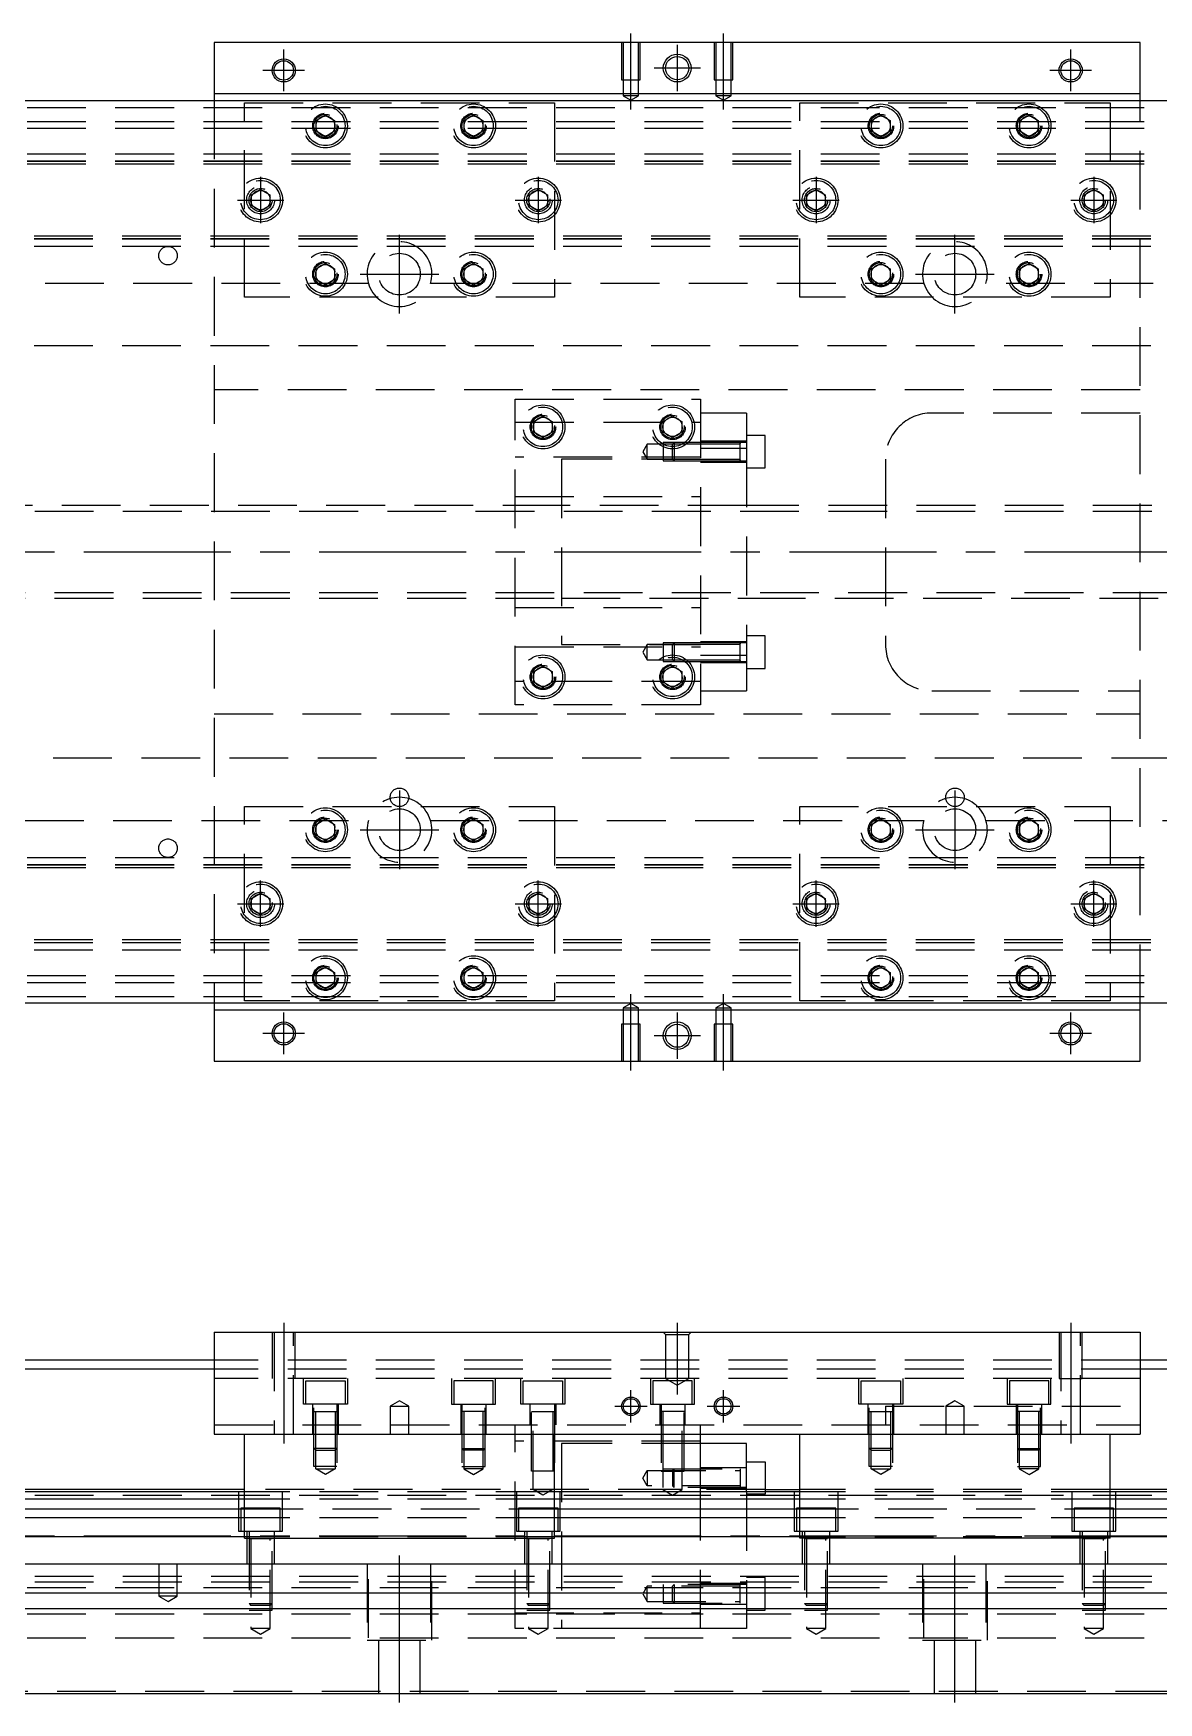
# Model space of a CAD drawing. Extents: x -15 to 942, y -283 to 112.
# Drawn here: x 227.9 to 471, y -248.6 to 112 of the extents above; entities that cross this region are included whole.
import ezdxf

# ---------------------------------------------------------------- set-up
doc = ezdxf.new("R2010")
doc.units = 0
doc.linetypes.add('CENTER', pattern=[50.8, 31.75, -6.35, 6.35, -6.35])
doc.linetypes.add('DASHED', pattern=[19.05, 12.7, -6.35])
doc.layers.get('0').update_dxf_attribs({"linetype": 'CONTINUOUS'})
doc.layers.add('CENTER', color=1, linetype='CENTER')

msp = doc.modelspace()

# ---------------------------------------------------------------- linework, layer by layer
at = {"color": 7, "linetype": 'CONTINUOUS'}
for p, q in [((467, 110), (267, 110)), ((267, 110), (267, 99)), ((467, 99), (467, 110)), ((3, 97.5), (731, 97.5)), ((267, 99), (467, 99)), ((267, 99), (267, 97.5)), ((467, 97.5), (467, 99)), ((731, -97.5), (3, -97.5)), ((267, -97.5), (267, -99)), ((467, -99), (267, -99)), ((267, -99), (267, -110)), ((467, -99), (467, -97.5)), ((467, -110), (467, -99)), ((267, -110), (467, -110)), ((267, -168.55), (267, -190.55)), ((267, -168.55), (467, -168.55)), ((467, -168.55), (467, -190.55)), ((267, -174.55), (3, -174.55)), ((267, -176.55), (11, -176.55)), ((731, -174.55), (467, -174.55)), ((723, -176.55), (467, -176.55)), ((267, -190.55), (467, -190.55)), ((273.5, -213.05), (273.5, -190.55)), ((340.5, -213.05), (340.5, -190.55)), ((372, -203.05), (372, -190.55)), ((393.5, -213.05), (393.5, -190.55)), ((460.5, -213.05), (460.5, -190.55)), ((382, -192.55), (372, -192.55)), ((372, -203.05), (372, -192.55)), ((382, -203.05), (382, -192.55)), ((382, -196.55), (386, -196.55)), ((386, -196.55), (386, -203.05)), ((273.5, -203.05), (17, -203.05)), ((273.5, -204.589608), (17, -204.589608)), ((273.5, -202.55), (45, -202.55)), ((393.5, -203.05), (340.5, -203.05)), ((393.5, -204.589608), (340.5, -204.589608)), ((386, -202.55), (393.5, -202.55)), ((660, -202.55), (460.5, -202.55)), ((717, -203.05), (460.5, -203.05)), ((717, -204.589608), (460.5, -204.589608)), ((17, -206.710392), (273.5, -206.710392)), ((273.5, -208.620532), (17, -208.620532)), ((340.5, -206.710392), (393.5, -206.710392)), ((393.5, -208.620532), (340.5, -208.620532)), ((460.5, -206.710392), (717, -206.710392)), ((717, -208.620532), (460.5, -208.620532)), ((273.5, -212.731934), (17, -212.731934)), ((273.5, -213.05), (340.5, -213.05)), ((393.5, -212.731934), (340.5, -212.731934)), ((460.5, -213.05), (393.5, -213.05)), ((717, -212.731934), (460.5, -212.731934)), ((17, -218.55), (717, -218.55)), ((17, -224.85), (717, -224.85)), ((17, -228.25), (717, -228.25)), ((17, -246.55), (717, -246.55))]:
    msp.add_line(p, q, dxfattribs=at)
at = {"color": 3, "linetype": 'DASHED'}
for p, q in [((355.000006, 110), (355.000006, 102)), ((355.35, 110), (355.35, 102)), ((358.65, 102), (358.65, 110)), ((358.999994, 102), (358.999994, 110)), ((375.000006, 110), (375.000006, 102)), ((375.35, 110), (375.35, 102)), ((378.65, 102), (378.65, 110)), ((378.999994, 102), (378.999994, 110)), ((355.000006, 102), (358.999994, 102)), ((355.35, 102), (355.35, 98.5)), ((358.65, 98.5), (358.65, 102)), ((375.000006, 102), (378.999994, 102)), ((375.35, 102), (375.35, 98.5)), ((378.65, 98.5), (378.65, 102)), ((267, 97.5), (267, -97.5)), ((358.65, 98.5), (355.35, 98.5)), ((355.35, 98.5), (357, 97.547372)), ((357, 97.547372), (358.65, 98.5)), ((378.65, 98.5), (375.35, 98.5)), ((375.35, 98.5), (377, 97.547372)), ((377, 97.547372), (378.65, 98.5)), ((467, -97.5), (467, 97.5)), ((17, 96), (717, 96)), ((273.5, 97), (340.5, 97)), ((273.5, 55), (273.5, 97)), ((289, 93.1547), (291, 94.309402)), ((291, 94.309402), (293, 93.1547)), ((321, 93.1547), (323, 94.309402)), ((323, 94.309402), (325, 93.1547)), ((340.5, 97), (340.5, 55)), ((393.5, 97), (460.5, 97)), ((393.5, 55), (393.5, 97)), ((409, 93.1547), (411, 94.309402)), ((411, 94.309402), (413, 93.1547)), ((441, 93.1547), (443, 94.309402)), ((443, 94.309402), (445, 93.1547)), ((460.5, 97), (460.5, 55)), ((17, 93), (717, 93)), ((17, 91.5), (717, 91.5)), ((289, 90.8453), (289, 93.1547)), ((291, 89.690598), (289, 90.8453)), ((293, 90.8453), (291, 89.690598)), ((293, 93.1547), (293, 90.8453)), ((293.483582, 92.286038), (293.5, 92)), ((321, 90.8453), (321, 93.1547)), ((323, 89.690598), (321, 90.8453)), ((325, 90.8453), (323, 89.690598)), ((325, 93.1547), (325, 90.8453)), ((325.483582, 92.286038), (325.5, 92)), ((408.5, 92), (408.518502, 92.303588)), ((409, 90.8453), (409, 93.1547)), ((411, 89.690598), (409, 90.8453)), ((413, 90.8453), (411, 89.690598)), ((413, 93.1547), (413, 90.8453)), ((440.5, 92), (440.512884, 92.253488)), ((441, 90.8453), (441, 93.1547)), ((443, 89.690598), (441, 90.8453)), ((445, 90.8453), (443, 89.690598)), ((445, 93.1547), (445, 90.8453)), ((17, 86), (717, 86)), ((17, 84.460392), (717, 84.460392)), ((17, 84.403994), (717, 84.403994)), ((17, 83.8), (717, 83.8)), ((274.5, 76), (274.534018, 76.411016)), ((275, 77.1547), (277, 78.309402)), ((275, 74.8453), (275, 77.1547)), ((277, 78.309402), (279, 77.1547)), ((279, 77.1547), (279, 74.8453)), ((335, 77.1547), (337, 78.309402)), ((335, 74.8453), (335, 77.1547)), ((337, 78.309402), (339, 77.1547)), ((339, 77.1547), (339, 74.8453)), ((339.483582, 76.286038), (339.5, 76)), ((394.5, 76), (394.534018, 76.411016)), ((395, 77.1547), (397, 78.309402)), ((395, 74.8453), (395, 77.1547)), ((397, 78.309402), (399, 77.1547)), ((399, 77.1547), (399, 74.8453)), ((454.5, 76), (454.534018, 76.411016)), ((455, 77.1547), (457, 78.309402)), ((455, 74.8453), (455, 77.1547)), ((457, 78.309402), (459, 77.1547)), ((459, 77.1547), (459, 74.8453)), ((277, 73.690598), (275, 74.8453)), ((279, 74.8453), (277, 73.690598)), ((337, 73.690598), (335, 74.8453)), ((339, 74.8453), (337, 73.690598)), ((397, 73.690598), (395, 74.8453)), ((399, 74.8453), (397, 73.690598)), ((457, 73.690598), (455, 74.8453)), ((459, 74.8453), (457, 73.690598)), ((717, 68.2), (17, 68.2)), ((717, 67.596006), (17, 67.596006)), ((717, 67.539608), (17, 67.539608)), ((717, 66), (17, 66)), ((289, 61.1547), (291, 62.309402)), ((291, 62.309402), (293, 61.1547)), ((321, 61.1547), (323, 62.309402)), ((323, 62.309402), (325, 61.1547)), ((409, 61.1547), (411, 62.309402)), ((411, 62.309402), (413, 61.1547)), ((441, 61.1547), (443, 62.309402)), ((443, 62.309402), (445, 61.1547)), ((300.291796, 58), (73.708204, 58)), ((289, 58.8453), (289, 61.1547)), ((291, 57.690598), (289, 58.8453)), ((293, 58.8453), (291, 57.690598)), ((293, 61.1547), (293, 58.8453)), ((293.483582, 60.286038), (293.5, 60)), ((420.291796, 58), (313.708204, 58)), ((321, 58.8453), (321, 61.1547)), ((323, 57.690598), (321, 58.8453)), ((325, 58.8453), (323, 57.690598)), ((325, 61.1547), (325, 58.8453)), ((325.483582, 60.286038), (325.5, 60)), ((409, 58.8453), (409, 61.1547)), ((411, 57.690598), (409, 58.8453)), ((413, 58.8453), (411, 57.690598)), ((413, 61.1547), (413, 58.8453)), ((413.483582, 60.286038), (413.5, 60)), ((660.291796, 58), (433.708204, 58)), ((440.5, 60), (440.512884, 60.253488)), ((441, 58.8453), (441, 61.1547)), ((443, 57.690598), (441, 58.8453)), ((445, 58.8453), (443, 57.690598)), ((445, 61.1547), (445, 58.8453)), ((340.5, 55), (273.5, 55)), ((460.5, 55), (393.5, 55)), ((717, 44.5), (22.640312, 44.5)), ((467, 35), (267, 35)), ((332, 33), (372, 33)), ((332, -33), (332, 33)), ((372, 33), (372, -33)), ((336, 28.1547), (338, 29.309402)), ((338, 29.309402), (340, 28.1547)), ((364, 28.1547), (366, 29.309402)), ((366, 29.309402), (368, 28.1547)), ((382, 30), (372, 30)), ((382, 30), (382, 22.36068)), ((467, 30), (422, 30)), ((332, 28), (372, 28)), ((336, 25.8453), (336, 28.1547)), ((338, 24.690598), (336, 25.8453)), ((340, 25.8453), (338, 24.690598)), ((340, 28.1547), (340, 25.8453)), ((340.483582, 27.286038), (340.5, 27)), ((364, 25.8453), (364, 28.1547)), ((366, 24.690598), (364, 25.8453)), ((368, 25.8453), (366, 24.690598)), ((368, 28.1547), (368, 25.8453)), ((368.483582, 27.286038), (368.5, 27)), ((360.5, 23.300636), (359.547372, 21.650636)), ((359.547372, 21.650636), (360.5, 20.000636)), ((360.5, 20.000636), (360.5, 23.300636)), ((364, 23.300636), (360.5, 23.300636)), ((364, 23.65063), (364, 19.65064)), ((366.35, 23.65063), (364, 23.65063)), ((366, 23.300636), (364, 23.300636)), ((366.35, 23.650636), (366, 23.300636)), ((366, 20.000636), (366, 23.300636)), ((372, 23.300636), (366, 23.300636)), ((372, 23.300636), (366, 23.300636)), ((366.35, 23.650636), (366.35, 19.650636)), ((372, 23.650632), (366.35, 23.650636)), ((372, 23.65063), (366.35, 23.65063)), ((382, 23.900636), (372, 23.900636)), ((380.605, 23.650636), (372, 23.650632)), ((380.6, 23.300636), (372, 23.300636)), ((382, 22.36068), (372, 22.36068)), ((382, 23.650636), (380.595, 23.650636)), ((380.6, 19.65063), (380.6, 23.65064)), ((380.6, 23.300636), (380.6, 23.65064)), ((380.6, 23.434174), (380.6, 23.650636)), ((380.6, 23.650636), (380.6, 23.433968)), ((386, 25.150636), (382, 25.150636)), ((382, 22.36068), (382, -22.36068)), ((386, 18.150636), (386, 25.150636)), ((372, 20.5), (332, 20.5)), ((342, 20), (342, -20)), ((372, 20), (342, 20)), ((360.5, 20.000636), (364, 20.000636)), ((364, 20.000636), (366, 20.000636)), ((364, 19.65064), (366.35, 19.65064)), ((366, 20.000636), (372, 20.000636)), ((366, 20.000636), (366.35, 19.650636)), ((366, 20.000636), (372, 20.000636)), ((366.35, 19.65064), (372, 19.65064)), ((366.35, 19.650636), (372, 19.650638)), ((372, 20.000636), (380.6, 20.000636)), ((372, 19.650638), (380.605, 19.650636)), ((372, 19.400636), (382, 19.400636)), ((380.595, 19.650636), (382, 19.650636)), ((380.6, 19.65063), (380.6, 20.000636)), ((380.6, 19.867344), (380.6, 19.650636)), ((380.6, 19.650636), (380.6, 19.867096)), ((382, 18.150636), (386, 18.150636)), ((412, 20), (412, -20)), ((332, 12), (372, 12)), ((342, 10), (42, 10)), ((660, 8.75), (42, 8.75)), ((382, 10), (342, 10)), ((382, 10), (342, 10)), ((382, 9.999994), (342, 9.999994)), ((660.005, 10), (382, 10)), ((42, -8.75), (660, -8.75)), ((42, -10), (342, -10)), ((342, -9.999994), (382, -9.999994)), ((342, -10), (382, -10)), ((342, -10), (382, -10)), ((382, -10), (660.005, -10)), ((332, -12), (372, -12)), ((332, -20.5), (372, -20.5)), ((342, -20), (372, -20)), ((360.5, -20.000636), (359.547372, -21.650636)), ((360.5, -23.300636), (360.5, -20.000636)), ((364, -20.000636), (360.5, -20.000636)), ((364, -19.65064), (364, -23.65063)), ((366.35, -19.65064), (364, -19.65064)), ((366, -20.000636), (364, -20.000636)), ((366.35, -19.650636), (366, -20.000636)), ((366, -23.300636), (366, -20.000636)), ((372, -20.000636), (366, -20.000636)), ((372, -20.000636), (366, -20.000636)), ((366.35, -19.650636), (366.35, -23.650636)), ((372, -19.650638), (366.35, -19.650636)), ((372, -19.65064), (366.35, -19.65064)), ((382, -19.400636), (372, -19.400636)), ((380.605, -19.650636), (372, -19.650638)), ((380.6, -20.000636), (372, -20.000636)), ((382, -19.650636), (380.595, -19.650636)), ((380.6, -23.65064), (380.6, -19.65063)), ((380.6, -20.000636), (380.6, -19.65063)), ((380.6, -19.867096), (380.6, -19.650636)), ((380.6, -19.650636), (380.6, -19.867302)), ((386, -18.150636), (382, -18.150636)), ((386, -25.150636), (386, -18.150636)), ((336, -25.8453), (338, -24.690598)), ((338, -24.690598), (340, -25.8453)), ((359.547372, -21.650636), (360.5, -23.300636)), ((360.5, -23.300636), (364, -23.300636)), ((364, -23.300636), (366, -23.300636)), ((364, -23.65063), (366.35, -23.65063)), ((364, -25.8453), (366, -24.690598)), ((366, -23.300636), (372, -23.300636)), ((366, -23.300636), (366.35, -23.650636)), ((366, -23.300636), (372, -23.300636)), ((366, -24.690598), (368, -25.8453)), ((366.35, -23.65063), (372, -23.65063)), ((366.35, -23.650636), (372, -23.650632)), ((382, -22.36068), (372, -22.36068)), ((372, -23.300636), (380.6, -23.300636)), ((372, -23.650632), (380.605, -23.650636)), ((372, -23.900636), (382, -23.900636)), ((380.595, -23.650636), (382, -23.650636)), ((380.6, -23.65064), (380.6, -23.300636)), ((380.6, -23.433926), (380.6, -23.650636)), ((380.6, -23.650636), (380.6, -23.434174)), ((382, -22.36068), (382, -30)), ((382, -25.150636), (386, -25.150636)), ((372, -28), (332, -28)), ((335.5, -27), (335.518502, -26.696412)), ((336, -28.1547), (336, -25.8453)), ((338, -29.309402), (336, -28.1547)), ((340, -28.1547), (338, -29.309402)), ((340, -25.8453), (340, -28.1547)), ((364, -28.1547), (364, -25.8453)), ((366, -29.309402), (364, -28.1547)), ((368, -28.1547), (366, -29.309402)), ((368, -25.8453), (368, -28.1547)), ((368.483582, -26.713962), (368.5, -27)), ((372, -30), (382, -30)), ((422, -30), (467, -30)), ((267, -35), (467, -35)), ((372, -33), (332, -33)), ((22.640312, -44.5), (717, -44.5)), ((273.5, -55), (340.5, -55)), ((273.5, -97), (273.5, -55)), ((340.5, -55), (340.5, -97)), ((393.5, -97), (393.5, -55)), ((393.5, -55), (460.5, -55)), ((460.5, -55), (460.5, -97)), ((73.708204, -58), (300.291796, -58)), ((288.5, -60), (288.512884, -59.746512)), ((289, -58.8453), (291, -57.690598)), ((289, -61.1547), (289, -58.8453)), ((291, -62.309402), (289, -61.1547)), ((291, -57.690598), (293, -58.8453)), ((293, -61.1547), (291, -62.309402)), ((293, -58.8453), (293, -61.1547)), ((313.708204, -58), (420.291796, -58)), ((321, -58.8453), (323, -57.690598)), ((321, -61.1547), (321, -58.8453)), ((323, -62.309402), (321, -61.1547)), ((323, -57.690598), (325, -58.8453)), ((325, -61.1547), (323, -62.309402)), ((325, -58.8453), (325, -61.1547)), ((325.483582, -59.713962), (325.5, -60)), ((409, -58.8453), (411, -57.690598)), ((409, -61.1547), (409, -58.8453)), ((411, -62.309402), (409, -61.1547)), ((411, -57.690598), (413, -58.8453)), ((413, -61.1547), (411, -62.309402)), ((413, -58.8453), (413, -61.1547)), ((413.483582, -59.713962), (413.5, -60)), ((433.708204, -58), (660.291796, -58)), ((441, -58.8453), (443, -57.690598)), ((441, -61.1547), (441, -58.8453)), ((443, -62.309402), (441, -61.1547)), ((443, -57.690598), (445, -58.8453)), ((445, -61.1547), (443, -62.309402)), ((445, -58.8453), (445, -61.1547)), ((445.483582, -59.713962), (445.5, -60)), ((17, -66), (717, -66)), ((17, -67.539608), (717, -67.539608)), ((17, -67.596006), (717, -67.596006)), ((17, -68.2), (717, -68.2)), ((275, -74.8453), (277, -73.690598)), ((275, -77.1547), (275, -74.8453)), ((277, -73.690598), (279, -74.8453)), ((279, -74.8453), (279, -77.1547)), ((279.483582, -75.713962), (279.5, -76)), ((334.5, -76), (334.534018, -75.588984)), ((335, -74.8453), (337, -73.690598)), ((335, -77.1547), (335, -74.8453)), ((337, -73.690598), (339, -74.8453)), ((339, -74.8453), (339, -77.1547)), ((394.5, -76), (394.534018, -75.588984)), ((395, -74.8453), (397, -73.690598)), ((395, -77.1547), (395, -74.8453)), ((397, -73.690598), (399, -74.8453)), ((399, -74.8453), (399, -77.1547)), ((455, -74.8453), (457, -73.690598)), ((455, -77.1547), (455, -74.8453)), ((457, -73.690598), (459, -74.8453)), ((459, -74.8453), (459, -77.1547)), ((459.483582, -75.713962), (459.5, -76)), ((277, -78.309402), (275, -77.1547)), ((279, -77.1547), (277, -78.309402)), ((337, -78.309402), (335, -77.1547)), ((339, -77.1547), (337, -78.309402)), ((397, -78.309402), (395, -77.1547)), ((399, -77.1547), (397, -78.309402)), ((457, -78.309402), (455, -77.1547)), ((459, -77.1547), (457, -78.309402)), ((717, -83.8), (17, -83.8)), ((717, -84.403994), (17, -84.403994)), ((717, -84.460392), (17, -84.460392)), ((717, -86), (17, -86)), ((289, -90.8453), (291, -89.690598)), ((291, -89.690598), (293, -90.8453)), ((321, -90.8453), (323, -89.690598)), ((323, -89.690598), (325, -90.8453)), ((409, -90.8453), (411, -89.690598)), ((411, -89.690598), (413, -90.8453)), ((441, -90.8453), (443, -89.690598)), ((443, -89.690598), (445, -90.8453)), ((17, -91.5), (717, -91.5)), ((17, -93), (717, -93)), ((288.5, -92), (288.512884, -91.746512)), ((289, -93.1547), (289, -90.8453)), ((291, -94.309402), (289, -93.1547)), ((293, -93.1547), (291, -94.309402)), ((293, -90.8453), (293, -93.1547)), ((321, -93.1547), (321, -90.8453)), ((323, -94.309402), (321, -93.1547)), ((325, -93.1547), (323, -94.309402)), ((325, -90.8453), (325, -93.1547)), ((325.483582, -91.713962), (325.5, -92)), ((409, -93.1547), (409, -90.8453)), ((411, -94.309402), (409, -93.1547)), ((413, -93.1547), (411, -94.309402)), ((413, -90.8453), (413, -93.1547)), ((413.483582, -91.713962), (413.5, -92)), ((441, -93.1547), (441, -90.8453)), ((443, -94.309402), (441, -93.1547)), ((445, -93.1547), (443, -94.309402)), ((445, -90.8453), (445, -93.1547)), ((445.483582, -91.713962), (445.5, -92)), ((17, -96), (717, -96)), ((340.5, -97), (273.5, -97)), ((460.5, -97), (393.5, -97)), ((357, -97.547372), (355.35, -98.5)), ((355.35, -98.5), (358.65, -98.5)), ((355.35, -98.5), (355.35, -102)), ((358.65, -98.5), (357, -97.547372)), ((358.65, -102), (358.65, -98.5)), ((377, -97.547372), (375.35, -98.5)), ((375.35, -98.5), (378.65, -98.5)), ((375.35, -98.5), (375.35, -102)), ((378.65, -98.5), (377, -97.547372)), ((378.65, -102), (378.65, -98.5)), ((358.999994, -102), (355.000006, -102)), ((355.000006, -102), (355.000006, -110)), ((355.35, -102), (355.35, -110)), ((358.65, -110), (358.65, -102)), ((358.999994, -110), (358.999994, -102)), ((378.999994, -102), (375.000006, -102)), ((375.000006, -102), (375.000006, -110)), ((375.35, -102), (375.35, -110)), ((378.65, -110), (378.65, -102)), ((378.999994, -110), (378.999994, -102)), ((279.500006, -168.55), (279.500006, -178.55)), ((279.9, -168.55), (279.9, -190.55)), ((284.1, -190.55), (284.1, -168.55)), ((284.499994, -178.55), (284.499994, -168.55)), ((364.5, -169.05), (364, -168.55)), ((364.5, -169.05), (364.5, -178.55)), ((364.5, -169.05), (369.5, -169.05)), ((369.5, -169.05), (370, -168.55)), ((369.5, -178.55), (369.5, -169.05)), ((449.500006, -168.55), (449.500006, -178.55)), ((449.9, -168.55), (449.9, -190.55)), ((454.1, -190.55), (454.1, -168.55)), ((454.499994, -178.55), (454.499994, -168.55)), ((467, -174.55), (267, -174.55)), ((467, -176.55), (267, -176.55)), ((467, -178.55), (267, -178.55)), ((286.25, -184.05), (286.25, -178.55)), ((286.75, -179.05), (295.25, -179.05)), ((286.75, -184.05), (286.75, -179.05)), ((295.25, -179.05), (295.25, -184.05)), ((295.75, -178.55), (295.75, -184.05)), ((318.25, -178.55), (318.25, -184.05)), ((327.25, -179.05), (318.75, -179.05)), ((318.75, -179.05), (318.75, -184.05)), ((327.25, -184.05), (327.25, -179.05)), ((327.75, -184.05), (327.75, -178.55)), ((333.25, -184.05), (333.25, -178.55)), ((333.75, -179.05), (342.25, -179.05)), ((333.75, -184.05), (333.75, -179.05)), ((342.25, -179.05), (342.25, -184.05)), ((342.75, -178.55), (342.75, -184.05)), ((361.25, -178.55), (361.25, -184.05)), ((370.25, -179.05), (361.75, -179.05)), ((361.75, -179.05), (361.75, -184.05)), ((369.5, -178.55), (364.5, -178.55)), ((364.5, -178.55), (367, -179.993376)), ((367, -179.993376), (369.5, -178.55)), ((370.25, -184.05), (370.25, -179.05)), ((370.75, -184.05), (370.75, -178.55)), ((406.25, -184.05), (406.25, -178.55)), ((406.75, -179.05), (415.25, -179.05)), ((406.75, -184.05), (406.75, -179.05)), ((415.25, -179.05), (415.25, -184.05)), ((415.75, -178.55), (415.75, -184.05)), ((438.25, -178.55), (438.25, -184.05)), ((447.25, -179.05), (438.75, -179.05)), ((438.75, -179.05), (438.75, -184.05)), ((447.25, -184.05), (447.25, -179.05)), ((447.75, -184.05), (447.75, -178.55)), ((449.500006, -178.55), (454.499994, -178.55)), ((307, -183.3953), (305, -184.55)), ((309, -184.55), (307, -183.3953)), ((427, -183.3953), (425, -184.55)), ((429, -184.55), (427, -183.3953)), ((295.75, -184.05), (286.25, -184.05)), ((288.25, -190.55), (288.25, -184.05)), ((288.500006, -197.55), (288.499992, -184.05)), ((288.499994, -185.65), (293.500006, -185.65)), ((288.9, -198.05), (288.9, -185.65)), ((293.1, -185.65), (293.1, -198.05)), ((293.500008, -184.05), (293.499994, -197.55)), ((293.75, -184.05), (293.75, -190.55)), ((305, -184.55), (307, -184.55)), ((305, -184.55), (305, -190.55)), ((307, -184.55), (309, -184.55)), ((309, -190.55), (309, -184.55)), ((318.25, -184.05), (327.75, -184.05)), ((320.25, -184.05), (320.25, -190.55)), ((320.499992, -184.05), (320.500006, -197.55)), ((325.500006, -185.65), (320.499994, -185.65)), ((320.9, -185.65), (320.9, -198.05)), ((325.1, -198.05), (325.1, -185.65)), ((325.499994, -197.55), (325.500008, -184.05)), ((325.75, -190.55), (325.75, -184.05)), ((342.75, -184.05), (333.25, -184.05)), ((335.25, -188.55), (335.25, -184.05)), ((335.500006, -198.55), (335.499994, -184.05)), ((335.499995, -185.65), (340.500005, -185.65)), ((335.9, -202.55), (335.9, -185.65)), ((340.1, -185.65), (340.1, -202.55)), ((340.500006, -184.05), (340.499994, -198.55)), ((340.75, -184.05), (340.75, -188.55)), ((361.25, -184.05), (370.75, -184.05)), ((363.25, -184.05), (363.25, -188.55)), ((363.499994, -184.05), (363.500006, -198.55)), ((368.500005, -185.65), (363.499995, -185.65)), ((363.9, -185.65), (363.9, -202.55)), ((368.1, -202.55), (368.1, -185.65)), ((368.499994, -198.55), (368.500006, -184.05)), ((368.75, -188.55), (368.75, -184.05)), ((415.75, -184.05), (406.25, -184.05)), ((408.25, -190.55), (408.25, -184.05)), ((408.500006, -197.55), (408.499992, -184.05)), ((408.499994, -185.65), (413.500006, -185.65)), ((408.9, -198.05), (408.9, -185.65)), ((412, -184.55), (467, -184.55)), ((412, -184.55), (412, -188.55)), ((413.1, -185.65), (413.1, -198.05)), ((413.500008, -184.05), (413.499994, -197.55)), ((413.75, -184.05), (413.75, -190.55)), ((425, -184.55), (427, -184.55)), ((425, -184.55), (425, -190.55)), ((427, -184.55), (429, -184.55)), ((429, -190.55), (429, -184.55)), ((438.25, -184.05), (447.75, -184.05)), ((440.25, -184.05), (440.25, -190.55)), ((440.499992, -184.05), (440.500006, -197.55)), ((445.500006, -185.65), (440.499994, -185.65)), ((440.9, -185.65), (440.9, -198.05)), ((445.1, -198.05), (445.1, -185.65)), ((445.499994, -197.55), (445.500008, -184.05)), ((445.75, -190.55), (445.75, -184.05)), ((267, -188.55), (467, -188.55)), ((332, -190.55), (332, -188.55)), ((332, -232.55), (332, -190.55)), ((372, -190.55), (372, -188.55)), ((293.5, -193.65), (288.5, -193.65)), ((288.9, -194.05), (288.5, -193.65)), ((288.9, -194.05), (293.1, -194.05)), ((293.5, -193.65), (293.1, -194.05)), ((320.5, -193.65), (325.5, -193.65)), ((320.5, -193.65), (320.9, -194.05)), ((325.1, -194.05), (320.9, -194.05)), ((325.1, -194.05), (325.5, -193.65)), ((372, -192.05), (332, -192.05)), ((342, -192.55), (342, -232.55)), ((372, -192.55), (342, -192.55)), ((413.5, -193.65), (408.5, -193.65)), ((408.9, -194.05), (408.5, -193.65)), ((408.9, -194.05), (413.1, -194.05)), ((413.5, -193.65), (413.1, -194.05)), ((440.5, -193.65), (445.5, -193.65)), ((440.5, -193.65), (440.9, -194.05)), ((445.1, -194.05), (440.9, -194.05)), ((445.1, -194.05), (445.5, -193.65)), ((293.499994, -197.55), (288.500006, -197.55)), ((288.9, -198.05), (293.1, -198.05)), ((291, -199.262436), (288.9, -198.05)), ((293.1, -198.05), (291, -199.262436)), ((320.500006, -197.55), (325.499994, -197.55)), ((325.1, -198.05), (320.9, -198.05)), ((320.9, -198.05), (323, -199.262436)), ((323, -199.262436), (325.1, -198.05)), ((364, -200.25), (364, -198.050006)), ((364, -198.050006), (382, -198.050006)), ((366, -198.4), (366.35, -198.05)), ((366.35, -200.25), (366.35, -198.05)), ((372, -197.8), (382, -197.8)), ((380.6, -198.049994), (380.6, -202.050006)), ((413.499994, -197.55), (408.500006, -197.55)), ((408.9, -198.05), (413.1, -198.05)), ((411, -199.262436), (408.9, -198.05)), ((413.1, -198.05), (411, -199.262436)), ((440.500006, -197.55), (445.499994, -197.55)), ((445.1, -198.05), (440.9, -198.05)), ((440.9, -198.05), (443, -199.262436)), ((443, -199.262436), (445.1, -198.05)), ((340.499994, -198.55), (335.500006, -198.55)), ((359.547372, -200.05), (360.5, -198.4)), ((360.5, -201.7), (359.547372, -200.05)), ((360.5, -198.4), (360.5, -201.7)), ((360.5, -198.4), (380.6, -198.4)), ((380.6, -201.7), (360.5, -201.7)), ((363.500006, -198.55), (368.499994, -198.55)), ((364, -202.049994), (364, -200.25)), ((366, -198.4), (366, -200.25)), ((366, -200.25), (366, -201.7)), ((366.35, -202.05), (366, -201.7)), ((366.35, -202.05), (366.35, -200.25)), ((660, -203.8), (42, -203.8)), ((272.25, -203.05), (272.25, -211.55)), ((386, -202.55), (273.5, -202.55)), ((340.5, -203.05), (273.5, -203.05)), ((340.5, -204.589608), (273.5, -204.589608)), ((281.75, -211.55), (281.75, -203.05)), ((332.25, -203.05), (332.25, -211.55)), ((335.9, -202.55), (340.1, -202.55)), ((338, -203.762436), (335.9, -202.55)), ((340.1, -202.55), (338, -203.762436)), ((341.75, -211.55), (341.75, -203.05)), ((368.1, -202.55), (363.9, -202.55)), ((363.9, -202.55), (366, -203.762436)), ((382, -202.049994), (364, -202.049994)), ((366, -203.762436), (368.1, -202.55)), ((382, -202.3), (372, -202.3)), ((372, -232.55), (372, -203.05)), ((372, -232.55), (372, -203.05)), ((382, -203.05), (382, -232.55)), ((386, -203.55), (382, -203.55)), ((386, -203.05), (386, -203.55)), ((392.25, -203.05), (392.25, -211.55)), ((460.5, -202.55), (393.5, -202.55)), ((460.5, -203.05), (393.5, -203.05)), ((460.5, -204.589608), (393.5, -204.589608)), ((401.75, -211.55), (401.75, -203.05)), ((452.25, -203.05), (452.25, -211.55)), ((461.75, -211.55), (461.75, -203.05)), ((281.25, -206.55), (272.75, -206.55)), ((272.75, -206.55), (272.75, -211.55)), ((273.5, -206.710392), (340.5, -206.710392)), ((340.5, -208.620532), (273.5, -208.620532)), ((281.25, -211.55), (281.25, -206.55)), ((341.25, -206.55), (332.75, -206.55)), ((332.75, -206.55), (332.75, -211.55)), ((341.25, -211.55), (341.25, -206.55)), ((401.25, -206.55), (392.75, -206.55)), ((392.75, -206.55), (392.75, -211.55)), ((393.5, -206.710392), (460.5, -206.710392)), ((460.5, -208.620532), (393.5, -208.620532)), ((401.25, -211.55), (401.25, -206.55)), ((461.25, -206.55), (452.75, -206.55)), ((452.75, -206.55), (452.75, -211.55)), ((461.25, -211.55), (461.25, -206.55)), ((272.25, -211.55), (281.75, -211.55)), ((274, -211.55), (274, -218.55)), ((274.500006, -211.55), (274.500006, -228.55)), ((279.499994, -228.55), (279.499994, -211.55)), ((280, -218.55), (280, -211.55)), ((332.25, -211.55), (341.75, -211.55)), ((334, -211.55), (334, -218.55)), ((334.500006, -211.55), (334.500006, -228.55)), ((339.499994, -228.55), (339.499994, -211.55)), ((340, -218.55), (340, -211.55)), ((392.25, -211.55), (401.75, -211.55)), ((394, -211.55), (394, -218.55)), ((394.500006, -211.55), (394.500006, -228.55)), ((399.499994, -228.55), (399.499994, -211.55)), ((400, -218.55), (400, -211.55)), ((452.25, -211.55), (461.75, -211.55)), ((454, -211.55), (454, -218.55)), ((454.500006, -211.55), (454.500006, -228.55)), ((459.499994, -228.55), (459.499994, -211.55)), ((460, -218.55), (460, -211.55)), ((340.5, -212.731934), (273.5, -212.731934)), ((279.500006, -213.15), (274.499994, -213.15)), ((274.9, -213.15), (274.9, -232.55)), ((279.1, -232.55), (279.1, -213.15)), ((339.500006, -213.15), (334.499994, -213.15)), ((334.9, -213.15), (334.9, -232.55)), ((339.1, -232.55), (339.1, -213.15)), ((460.5, -212.731934), (393.5, -212.731934)), ((399.500006, -213.15), (394.499994, -213.15)), ((394.9, -213.15), (394.9, -232.55)), ((399.1, -232.55), (399.1, -213.15)), ((459.500006, -213.15), (454.499994, -213.15)), ((454.9, -213.15), (454.9, -232.55)), ((459.1, -232.55), (459.1, -213.15)), ((255, -218.55), (255, -225.55)), ((259, -225.55), (259, -218.55)), ((300, -218.55), (300, -235.05)), ((300.291796, -234.55), (300.291796, -218.55)), ((313.708204, -218.55), (313.708204, -234.55)), ((314, -235.05), (314, -218.55)), ((420, -218.55), (420, -235.05)), ((420.291796, -234.55), (420.291796, -218.55)), ((433.708204, -218.55), (433.708204, -234.55)), ((434, -235.05), (434, -218.55)), ((660, -221.3), (42, -221.3)), ((660, -222.55), (42, -222.55)), ((360.5, -223.4), (359.547372, -225.05)), ((360.5, -226.7), (360.5, -223.4)), ((380.6, -223.4), (360.5, -223.4)), ((364, -223.050006), (364, -224.85)), ((382, -223.050006), (364, -223.050006)), ((366.35, -223.05), (366, -223.4)), ((366, -224.85), (366, -223.4)), ((366.35, -223.05), (366.35, -224.85)), ((382, -222.8), (372, -222.8)), ((380.6, -227.050006), (380.6, -223.049994)), ((386, -221.55), (382, -221.55)), ((386, -224.85), (386, -221.55)), ((17, -223.7), (717, -223.7)), ((259, -225.55), (255, -225.55)), ((255, -225.55), (257, -226.7047)), ((257, -226.7047), (259, -225.55)), ((359.547372, -225.05), (360.5, -226.7)), ((360.5, -226.7), (380.6, -226.7)), ((364, -224.85), (364, -227.049994)), ((364, -227.049994), (382, -227.049994)), ((366, -226.7), (366, -224.85)), ((366, -226.7), (366.35, -227.05)), ((366.35, -224.85), (366.35, -227.05)), ((386, -228.25), (386, -224.85)), ((17, -229.4), (717, -229.4)), ((274.5, -227.15), (279.5, -227.15)), ((274.5, -227.15), (274.9, -227.55)), ((274.500006, -228.55), (279.499994, -228.55)), ((279.1, -227.55), (274.9, -227.55)), ((279.1, -227.55), (279.5, -227.15)), ((332, -229.17077), (372, -229.17077)), ((334.5, -227.15), (339.5, -227.15)), ((334.5, -227.15), (334.9, -227.55)), ((334.500006, -228.55), (339.499994, -228.55)), ((339.1, -227.55), (334.9, -227.55)), ((339.1, -227.55), (339.5, -227.15)), ((372, -227.3), (382, -227.3)), ((382, -228.55), (386, -228.55)), ((386, -228.55), (386, -228.25)), ((394.5, -227.15), (399.5, -227.15)), ((394.5, -227.15), (394.9, -227.55)), ((394.500006, -228.55), (399.499994, -228.55)), ((399.1, -227.55), (394.9, -227.55)), ((399.1, -227.55), (399.5, -227.15)), ((454.5, -227.15), (459.5, -227.15)), ((454.5, -227.15), (454.9, -227.55)), ((454.500006, -228.55), (459.499994, -228.55)), ((459.1, -227.55), (454.9, -227.55)), ((459.1, -227.55), (459.5, -227.15)), ((279.1, -232.55), (274.9, -232.55)), ((274.9, -232.55), (277, -233.762436)), ((277, -233.762436), (279.1, -232.55)), ((372, -232.55), (332, -232.55)), ((339.1, -232.55), (334.9, -232.55)), ((334.9, -232.55), (337, -233.762436)), ((337, -233.762436), (339.1, -232.55)), ((382, -232.55), (342, -232.55)), ((399.1, -232.55), (394.9, -232.55)), ((394.9, -232.55), (397, -233.762436)), ((397, -233.762436), (399.1, -232.55)), ((459.1, -232.55), (454.9, -232.55)), ((454.9, -232.55), (457, -233.762436)), ((457, -233.762436), (459.1, -232.55)), ((17, -234.55), (717, -234.55)), ((300, -235.05), (314, -235.05)), ((302.5, -235.05), (302.5, -246.55)), ((311.5, -246.55), (311.5, -235.05)), ((420, -235.05), (434, -235.05)), ((422.5, -235.05), (422.5, -246.55)), ((431.5, -246.55), (431.5, -235.05)), ((23.499992, -246.05), (717, -246.05))]:
    msp.add_line(p, q, dxfattribs=at)
at = {"color": 3, "linetype": 'CONTINUOUS'}
for centre, radius in [((282, 104), 2.5), ((452, 104), 2.5), ((282, -104), 2.5), ((452, -104), 2.5), ((357, -184.55), 2), ((377, -184.55), 2)]:
    msp.add_circle(centre, radius, dxfattribs=at)
at = {"color": 7, "linetype": 'CONTINUOUS'}
for centre, radius in [((282, 104), 2.1), ((367, 104.5), 3), ((367, 104.5), 2.5), ((452, 104), 2.1), ((282, -104), 2.1), ((367, -104.5), 3), ((367, -104.5), 2.5), ((452, -104), 2.1), ((357, -184.55), 1.65), ((377, -184.55), 1.65)]:
    msp.add_circle(centre, radius, dxfattribs=at)
at = {"color": 3, "linetype": 'DASHED'}
for centre, radius in [((291, 92), 4.75), ((291, 92), 4.25), ((291, 92), 2.75), ((291, 92), 2.5), ((323, 92), 4.75), ((323, 92), 4.25), ((323, 92), 2.75), ((323, 92), 2.5), ((411, 92), 4.75), ((411, 92), 4.25), ((411, 92), 2.75), ((411, 92), 2.5), ((443, 92), 4.75), ((443, 92), 4.25), ((443, 92), 2.75), ((443, 92), 2.5), ((277, 76), 4.75), ((277, 76), 4.25), ((337, 76), 4.75), ((337, 76), 4.25), ((397, 76), 4.75), ((397, 76), 4.25), ((457, 76), 4.75), ((457, 76), 4.25), ((277, 76), 3), ((277, 76), 2.5), ((277, 76), 2.1), ((337, 76), 3), ((337, 76), 2.5), ((337, 76), 2.1), ((397, 76), 3), ((397, 76), 2.5), ((397, 76), 2.1), ((457, 76), 3), ((457, 76), 2.5), ((457, 76), 2.1), ((257, 64), 2), ((291, 60), 4.75), ((291, 60), 4.25), ((291, 60), 2.75), ((291, 60), 2.5), ((291, 60), 2.1), ((307, 60), 4.5), ((323, 60), 4.75), ((323, 60), 4.25), ((323, 60), 2.75), ((323, 60), 2.5), ((323, 60), 2.1), ((411, 60), 4.75), ((411, 60), 4.25), ((411, 60), 2.75), ((411, 60), 2.5), ((411, 60), 2.1), ((427, 60), 4.5), ((443, 60), 4.75), ((443, 60), 4.25), ((443, 60), 2.75), ((443, 60), 2.5), ((443, 60), 2.1), ((338, 27), 4.75), ((338, 27), 4.25), ((338, 27), 2.75), ((338, 27), 2.5), ((338, 27), 2.1), ((366, 27), 4.75), ((366, 27), 4.25), ((366, 27), 2.75), ((366, 27), 2.5), ((366, 27), 2.1), ((338, -27), 4.75), ((338, -27), 4.25), ((338, -27), 2.75), ((338, -27), 2.5), ((338, -27), 2.1), ((366, -27), 4.75), ((366, -27), 4.25), ((366, -27), 2.75), ((366, -27), 2.5), ((366, -27), 2.1), ((307, -53), 2), ((427, -53), 2), ((291, -60), 4.75), ((291, -60), 4.25), ((291, -60), 2.75), ((291, -60), 2.5), ((307, -60), 4.5), ((323, -60), 4.75), ((323, -60), 4.25), ((323, -60), 2.75), ((323, -60), 2.5), ((411, -60), 4.75), ((411, -60), 4.25), ((411, -60), 2.75), ((411, -60), 2.5), ((427, -60), 4.5), ((443, -60), 4.75), ((443, -60), 4.25), ((443, -60), 2.75), ((443, -60), 2.5), ((291, -60), 2.1), ((323, -60), 2.1), ((411, -60), 2.1), ((443, -60), 2.1), ((257, -64), 2), ((277, -76), 4.75), ((277, -76), 4.25), ((337, -76), 4.75), ((337, -76), 4.25), ((397, -76), 4.75), ((397, -76), 4.25), ((457, -76), 4.75), ((457, -76), 4.25), ((277, -76), 3), ((277, -76), 2.5), ((277, -76), 2.1), ((337, -76), 3), ((337, -76), 2.5), ((337, -76), 2.1), ((397, -76), 3), ((397, -76), 2.5), ((397, -76), 2.1), ((457, -76), 3), ((457, -76), 2.5), ((457, -76), 2.1), ((291, -92), 4.75), ((291, -92), 4.25), ((291, -92), 2.75), ((291, -92), 2.5), ((323, -92), 4.75), ((323, -92), 4.25), ((323, -92), 2.75), ((323, -92), 2.5), ((411, -92), 4.75), ((411, -92), 4.25), ((411, -92), 2.75), ((411, -92), 2.5), ((443, -92), 4.75), ((443, -92), 4.25), ((443, -92), 2.75), ((443, -92), 2.5)]:
    msp.add_circle(centre, radius, dxfattribs=at)
for centre, radius, start, end in [((291, 92), 2.1, 102.24721, 137.75279), ((291, 92), 2.1, 77.75279, 102.24721), ((291, 92), 2.1, 42.24721, 77.75279), ((323, 92), 2.1, 102.24721, 137.75279), ((323, 92), 2.1, 77.75279, 102.24721), ((323, 92), 2.1, 42.24721, 77.75279), ((411, 92), 2.1, 102.24721, 137.75279), ((411, 92), 2.1, 77.75279, 102.24721), ((411, 92), 2.1, 42.24721, 77.75279), ((443, 92), 2.1, 102.24721, 137.75279), ((443, 92), 2.1, 77.75279, 102.24721), ((443, 92), 2.1, 42.24721, 77.75279), ((291, 92), 2.1, 162.24721, 180), ((291, 92), 2.1, 180, 197.75279), ((291, 92), 2.1, 137.75279, 162.24721), ((291, 92), 2.1, 197.75279, 222.24721), ((291, 92), 2.1, 222.24721, 257.75279), ((291, 92), 2.1, 282.24721, 317.75279), ((291, 92), 2.1, 17.75279, 42.24721), ((291, 92), 2.1, 317.75279, 342.24721), ((291, 92), 2.1, 342.24721, 17.75279), ((323, 92), 2.1, 162.24721, 180), ((323, 92), 2.1, 180, 197.75279), ((323, 92), 2.1, 137.75279, 162.24721), ((323, 92), 2.1, 197.75279, 222.24721), ((323, 92), 2.1, 222.24721, 257.75279), ((323, 92), 2.1, 282.24721, 317.75279), ((323, 92), 2.1, 17.75279, 42.24721), ((323, 92), 2.1, 317.75279, 342.24721), ((323, 92), 2.1, 342.24721, 17.75279), ((411, 92), 2.1, 162.24721, 180), ((411, 92), 2.1, 180, 197.75279), ((411, 92), 2.1, 137.75279, 162.24721), ((411, 92), 2.1, 197.75279, 222.24721), ((411, 92), 2.1, 222.24721, 257.75279), ((411, 92), 2.1, 282.24721, 317.75279), ((411, 92), 2.1, 17.75279, 42.24721), ((411, 92), 2.1, 317.75279, 342.24721), ((411, 92), 2.1, 342.24721, 17.75279), ((443, 92), 2.1, 162.24721, 180), ((443, 92), 2.1, 180, 197.75279), ((443, 92), 2.1, 137.75279, 162.24721), ((443, 92), 2.1, 197.75279, 222.24721), ((443, 92), 2.1, 222.24721, 257.75279), ((443, 92), 2.1, 282.24721, 317.75279), ((443, 92), 2.1, 17.75279, 42.24721), ((443, 92), 2.1, 317.75279, 342.24721), ((443, 92), 2.1, 342.24721, 17.75279), ((291, 92), 2.1, 257.75279, 282.24721), ((323, 92), 2.1, 257.75279, 282.24721), ((411, 92), 2.1, 257.75279, 282.24721), ((443, 92), 2.1, 257.75279, 282.24721), ((307, 60), 7, 343.39845, 196.60155), ((427, 60), 7, 343.39845, 196.60155), ((307, 60), 7, 196.60155, 343.39845), ((427, 60), 7, 196.60155, 343.39845), ((422, 20), 10, 90, 180), ((422, -20), 10, 180, 270), ((307, -60), 7, 16.60155, 163.39845), ((427, -60), 7, 16.60155, 163.39845), ((307, -60), 7, 163.39845, 16.60155), ((427, -60), 7, 163.39845, 16.60155), ((291, -92), 2.1, 102.24721, 137.75279), ((291, -92), 2.1, 77.75279, 102.24721), ((291, -92), 2.1, 42.24721, 77.75279), ((323, -92), 2.1, 102.24721, 137.75279), ((323, -92), 2.1, 77.75279, 102.24721), ((323, -92), 2.1, 42.24721, 77.75279), ((411, -92), 2.1, 102.24721, 137.75279), ((411, -92), 2.1, 77.75279, 102.24721), ((411, -92), 2.1, 42.24721, 77.75279), ((443, -92), 2.1, 102.24721, 137.75279), ((443, -92), 2.1, 77.75279, 102.24721), ((443, -92), 2.1, 42.24721, 77.75279), ((291, -92), 2.1, 162.24721, 180), ((291, -92), 2.1, 180, 197.75279), ((291, -92), 2.1, 137.75279, 162.24721), ((291, -92), 2.1, 197.75279, 222.24721), ((291, -92), 2.1, 222.24721, 257.75279), ((291, -92), 2.1, 282.24721, 317.75279), ((291, -92), 2.1, 17.75279, 42.24721), ((291, -92), 2.1, 317.75279, 342.24721), ((291, -92), 2.1, 342.24721, 17.75279), ((323, -92), 2.1, 162.24721, 180), ((323, -92), 2.1, 180, 197.75279), ((323, -92), 2.1, 137.75279, 162.24721), ((323, -92), 2.1, 197.75279, 222.24721), ((323, -92), 2.1, 222.24721, 257.75279), ((323, -92), 2.1, 282.24721, 317.75279), ((323, -92), 2.1, 17.75279, 42.24721), ((323, -92), 2.1, 317.75279, 342.24721), ((323, -92), 2.1, 342.24721, 17.75279), ((411, -92), 2.1, 162.24721, 180), ((411, -92), 2.1, 180, 197.75279), ((411, -92), 2.1, 137.75279, 162.24721), ((411, -92), 2.1, 197.75279, 222.24721), ((411, -92), 2.1, 222.24721, 257.75279), ((411, -92), 2.1, 282.24721, 317.75279), ((411, -92), 2.1, 17.75279, 42.24721), ((411, -92), 2.1, 317.75279, 342.24721), ((411, -92), 2.1, 342.24721, 17.75279), ((443, -92), 2.1, 162.24721, 180), ((443, -92), 2.1, 180, 197.75279), ((443, -92), 2.1, 137.75279, 162.24721), ((443, -92), 2.1, 197.75279, 222.24721), ((443, -92), 2.1, 222.24721, 257.75279), ((443, -92), 2.1, 282.24721, 317.75279), ((443, -92), 2.1, 17.75279, 42.24721), ((443, -92), 2.1, 317.75279, 342.24721), ((443, -92), 2.1, 342.24721, 17.75279), ((291, -92), 2.1, 257.75279, 282.24721), ((323, -92), 2.1, 257.75279, 282.24721), ((411, -92), 2.1, 257.75279, 282.24721), ((443, -92), 2.1, 257.75279, 282.24721)]:
    msp.add_arc(centre, radius, start, end, dxfattribs=at)
at = {"layer": 'CENTER', "color": 1, "linetype": 'CENTER'}
for p, q in [((357, 95.547372), (357, 112)), ((377, 95.547372), (377, 112)), ((282, 99.5), (282, 108.5)), ((367, 109.5), (367, 99.5)), ((452, 99.5), (452, 108.5)), ((286.5, 104), (277.5, 104)), ((372, 104.5), (362, 104.5)), ((456.5, 104), (447.5, 104)), ((277, 81), (277, 71)), ((337, 81), (337, 71)), ((397, 81), (397, 71)), ((457, 81), (457, 71)), ((272, 76), (282, 76)), ((332, 76), (342, 76)), ((392, 76), (402, 76)), ((452, 76), (462, 76)), ((307, 51.5), (307, 68.5)), ((427, 51.5), (427, 68.5)), ((298.5, 60), (315.5, 60)), ((418.5, 60), (435.5, 60)), ((-15.168461, 0), (784.454308, 0)), ((307, -51.5), (307, -68.5)), ((427, -51.5), (427, -68.5)), ((298.5, -60), (315.5, -60)), ((418.5, -60), (435.5, -60)), ((277, -81), (277, -71)), ((337, -81), (337, -71)), ((397, -81), (397, -71)), ((457, -81), (457, -71)), ((272, -76), (282, -76)), ((332, -76), (342, -76)), ((392, -76), (402, -76)), ((452, -76), (462, -76)), ((357, -112), (357, -95.547372)), ((377, -112), (377, -95.547372)), ((282, -108.5), (282, -99.5)), ((367, -99.5), (367, -109.5)), ((452, -108.5), (452, -99.5)), ((286.5, -104), (277.5, -104)), ((372, -104.5), (362, -104.5)), ((456.5, -104), (447.5, -104)), ((282, -166.55), (282, -192.55)), ((367, -166.55), (367, -181.993376)), ((452, -166.55), (452, -192.55)), ((357, -188.05), (357, -181.05)), ((377, -188.05), (377, -181.05)), ((353.5, -184.55), (360.5, -184.55)), ((373.5, -184.55), (380.5, -184.55)), ((-15.168461, -212.55), (784.454308, -212.55)), ((307, -248.55), (307, -216.55)), ((427, -248.55), (427, -216.55))]:
    msp.add_line(p, q, dxfattribs=at)

doc.saveas('drawing.dxf')
